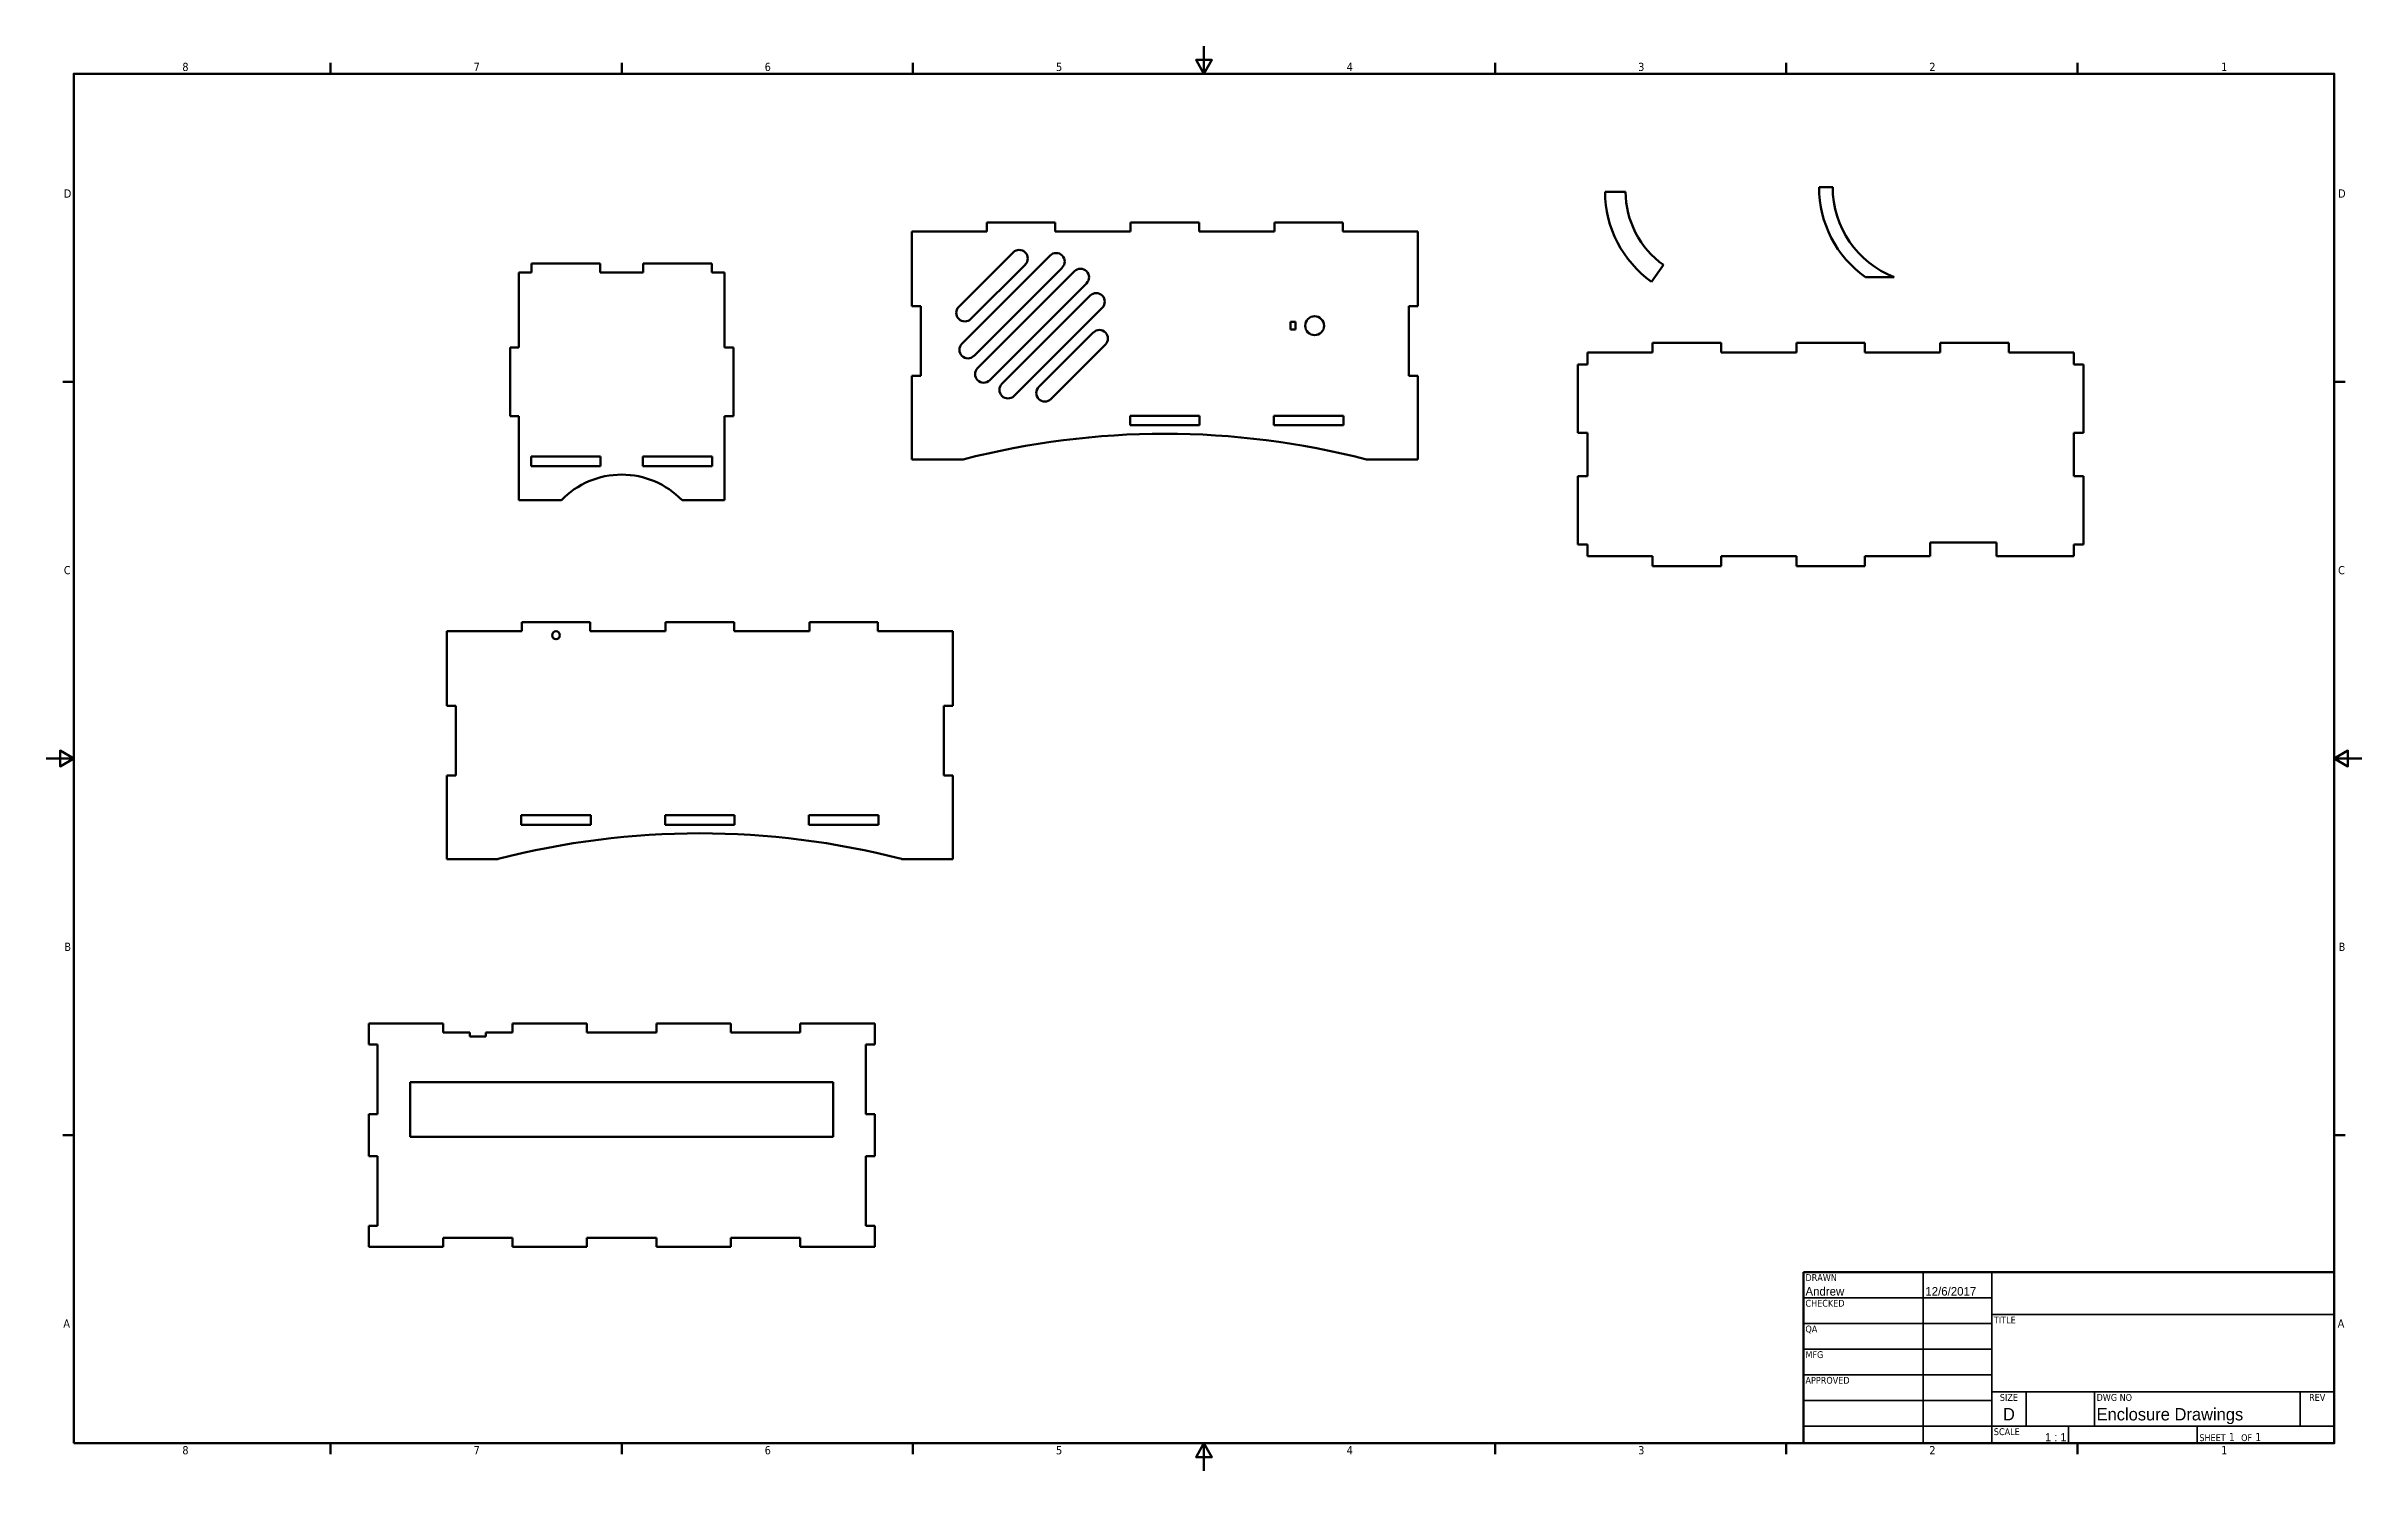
# Model space of a CAD drawing. Header units: inches. Extents: x 0.1 to 33.9, y 0.6 to 21.4.
import ezdxf
from ezdxf.enums import TextEntityAlignment as Align

# ---------------------------------------------------------------- set-up
doc = ezdxf.new("R2018")
doc.units = ezdxf.units.IN
doc.header["$MEASUREMENT"] = 0
for name, color, linetype, lineweight in [('Border (ANSI)', 7, 'Continuous', 70), ('Title (ANSI)', 7, 'Continuous', 50), ('Visible (ANSI)', 7, 'Continuous', 50)]:
    doc.layers.add(name, color=color, linetype=linetype, lineweight=lineweight)
doc.styles.add('Note Text (ANSI)', font='tahoma.ttf')
doc.styles.add('Text Style30', font='tahoma.ttf')
doc.styles.add('Text Style38', font='tahoma.ttf')
doc.styles.add('Text Style39', font='tahoma.ttf')

# ---------------------------------------------------------------- blocks, each defined once
blk = doc.blocks.new('Borders Default Border')
at = {"layer": 'Border (ANSI)'}
for p, q in [((4.25, 21), (4.25, 21.16)), ((8.5, 21), (8.5, 21.16)), ((12.75, 21), (12.75, 21.16)), ((21.25, 21), (21.25, 21.16)), ((25.5, 21), (25.5, 21.16)), ((29.75, 21), (29.75, 21.16)), ((0.5, 16.5), (0.34, 16.5)), ((33.5, 16.5), (33.66, 16.5)), ((0.5, 5.5), (0.34, 5.5)), ((33.5, 5.5), (33.66, 5.5)), ((4.25, 1), (4.25, 0.84)), ((8.5, 1), (8.5, 0.84)), ((12.75, 1), (12.75, 0.84)), ((21.25, 1), (21.25, 0.84)), ((25.5, 1), (25.5, 0.84)), ((29.75, 1), (29.75, 0.84))]:
    blk.add_line(p, q, dxfattribs=at)
at = {"layer": 'Border (ANSI)', "flags": 128}
for points in [[(17, 21.4), (17, 21), (16.885, 21.2), (17.115, 21.2), (17, 21)], [(0.5, 1), (0.5, 21), (33.5, 21), (33.5, 1), (0.5, 1)], [(0.1, 11), (0.5, 11), (0.3, 11.115), (0.3, 10.885), (0.5, 11)], [(33.9, 11), (33.5, 11), (33.7, 11.115), (33.7, 10.885), (33.5, 11)], [(17, 0.6), (17, 1), (16.885, 0.8), (17.115, 0.8), (17, 1)]]:
    blk.add_lwpolyline(points, dxfattribs=at)
at = {"layer": 'Border (ANSI)', "char_height": 0.12, "attachment_point": 7, "style": 'Note Text (ANSI)'}
for s, insert in [('8', (2.086, 21.037)), ('7', (6.338, 21.04)), ('6', (10.587, 21.037)), ('5', (14.84, 21.037)), ('4', (19.083, 21.04)), ('3', (23.338, 21.037)), ('2', (27.589, 21.04)), ('1', (31.848, 21.04)), ('D', (0.356, 19.19)), ('D', (33.556, 19.19)), ('C', (0.356, 13.688)), ('C', (33.556, 13.688)), ('B', (0.363, 8.19)), ('B', (33.563, 8.19)), ('A', (0.349, 2.69)), ('A', (33.549, 2.69)), ('8', (2.086, 0.837)), ('7', (6.338, 0.84)), ('6', (10.587, 0.837)), ('5', (14.84, 0.837)), ('4', (19.083, 0.84)), ('3', (23.338, 0.837)), ('2', (27.589, 0.84)), ('1', (31.848, 0.84))]:
    blk.add_mtext(s, dxfattribs=dict(at, insert=insert))
blk = doc.blocks.new('Title Blocks ANSI - Large')
at = {"layer": 'Title (ANSI)'}
for p, q in [((5, 7.45), (5, 4.95)), ((12.75, 7.45), (5, 7.45)), ((12.75, 4.95), (12.75, 7.45)), ((5, 4.95), (12.75, 4.95))]:
    blk.add_line(p, q, dxfattribs=at)
at = {"layer": 'Title (ANSI)', "lineweight": 35}
for p, q in [((6.75, 4.95), (6.75, 7.45)), ((7.75, 4.95), (7.75, 7.45)), ((5, 7.075), (7.75, 7.075)), ((7.75, 6.83), (12.75, 6.83)), ((5, 6.7), (7.75, 6.7)), ((5, 6.325), (7.75, 6.325)), ((5, 5.95), (7.75, 5.95)), ((5, 5.575), (7.75, 5.575)), ((12.75, 5.7), (7.75, 5.7)), ((8.25, 5.2), (8.25, 5.7)), ((9.25, 5.2), (9.25, 5.7)), ((12.25, 5.2), (12.25, 5.7)), ((7.75, 5.2), (5, 5.2)), ((12.75, 5.2), (7.75, 5.2)), ((8.87, 5.2), (8.87, 4.95)), ((10.75, 5.2), (10.75, 4.95))]:
    blk.add_line(p, q, dxfattribs=at)
at = {"layer": 'Title (ANSI)', "style": 'Text Style38'}
for s, p in [('DRAWN', (5.03, 7.42)), ('CHECKED', (5.03, 7.045)), ('TITLE', (7.78, 6.8)), ('QA', (5.03, 6.67)), ('MFG', (5.03, 6.295)), ('APPROVED', (5.03, 5.92)), ('DWG NO', (9.28, 5.67)), ('SCALE', (7.78, 5.17))]:
    blk.add_text(s, height=0.1, dxfattribs=at).set_placement(p, align=Align.TOP_LEFT)
for s, p in [('SIZE', (8, 5.67)), ('REV', (12.5, 5.67))]:
    blk.add_text(s, height=0.1, dxfattribs=at).set_placement(p, align=Align.TOP_CENTER)
at = {"layer": 'Title (ANSI)', "insert": (10.78, 4.98), "char_height": 0.12, "attachment_point": 7, "style": 'Note Text (ANSI)'}
blk.add_mtext('\\fTahoma|b0|i0;\\H0.1000;SHEET\\fTahoma|b0|i0;\\H0.1200; 1  \\fTahoma|b0|i0;\\H0.1000;OF\\fTahoma|b0|i0;\\H0.1200; 1 ', dxfattribs=at)
at = {"layer": 'Title (ANSI)'}
for tag, height, style, p in [('AUTHOR', 0.125, 'Text Style39', (5.03, 7.105)), ('CREATION_DATE', 0.125, 'Text Style39', (6.78, 7.105)), ('CHECKED_BY', 0.125, 'Text Style39', (5.03, 6.73)), ('CHECKED_DATE', 0.125, 'Text Style39', (6.78, 6.73)), ('MFG_APPROVED_BY', 0.125, 'Text Style39', (5.03, 5.98)), ('MFG_APPROVED_DATE', 0.125, 'Text Style39', (6.78, 5.98)), ('ENG_APPROVED_BY', 0.125, 'Text Style39', (5.03, 5.605)), ('ENG_APPROVAL_DATE', 0.125, 'Text Style39', (6.78, 5.605)), ('PART_NUMBER', 0.18, 'Text Style30', (9.28, 5.23))]:
    blk.add_attdef(tag, text='', height=height, dxfattribs=dict(at, style=style)).set_placement(p, align=Align.BOTTOM_LEFT)
for tag, height, style, p in [('COMPANY', 0.125, 'Text Style39', (10.25, 7.14)), ('Sheet_Size', 0.18, 'Text Style30', (8, 5.375)), ('REVISION_NUMBER', 0.125, 'Text Style39', (12.5, 5.375))]:
    blk.add_attdef(tag, text='', height=height, dxfattribs=dict(at, style=style)).set_placement(p, align=Align.MIDDLE_CENTER)
at = {"layer": 'Title (ANSI)', "style": 'Text Style30'}
blk.add_attdef('TITLE', text='', height=0.18, dxfattribs=at).set_placement((7.78, 6.223), align=Align.MIDDLE_LEFT)
at = {"layer": 'Title (ANSI)', "style": 'Note Text (ANSI)'}
blk.add_attdef('Initial_View_Scale', text='', height=0.12, dxfattribs=at).set_placement((8.84, 4.98), align=Align.BOTTOM_RIGHT)

msp = doc.modelspace()

# ---------------------------------------------------------------- linework, layer by layer
at = {"layer": 'Visible (ANSI)'}
for p, q in [((23.155, 19.276), (22.855, 19.276)), ((26.178, 19.342), (25.978, 19.342)), ((13.828, 18.695), (12.735, 18.695)), ((12.735, 18.695), (12.735, 17.603)), ((13.828, 18.825), (13.828, 18.695)), ((14.828, 18.825), (13.828, 18.825)), ((14.828, 18.695), (14.828, 18.825)), ((15.928, 18.695), (14.828, 18.695)), ((15.928, 18.825), (15.928, 18.695)), ((16.928, 18.825), (15.928, 18.825)), ((16.928, 18.695), (16.928, 18.825)), ((18.028, 18.695), (16.928, 18.695)), ((18.028, 18.825), (18.028, 18.695)), ((19.028, 18.825), (18.028, 18.825)), ((19.028, 18.695), (19.028, 18.825)), ((20.12, 18.695), (19.028, 18.695)), ((20.12, 17.603), (20.12, 18.695)), ((13.42, 17.595), (14.215, 18.39)), ((13.466, 17.057), (14.753, 18.344)), ((7, 18.099), (7, 17)), ((7.185, 18.099), (7, 18.099)), ((7.185, 18.229), (7.185, 18.099)), ((8.185, 18.229), (7.185, 18.229)), ((8.185, 18.099), (8.185, 18.229)), ((8.815, 18.099), (8.185, 18.099)), ((8.815, 18.229), (8.815, 18.099)), ((9.815, 18.229), (8.815, 18.229)), ((9.815, 18.099), (9.815, 18.229)), ((10, 18.099), (9.815, 18.099)), ((10, 17), (10, 18.099)), ((14.392, 18.214), (13.596, 17.418)), ((14.93, 18.167), (13.643, 16.88)), ((13.695, 16.701), (15.109, 18.115)), ((15.286, 17.938), (13.872, 16.524)), ((23.534, 17.962), (23.708, 18.207)), ((26.657, 18.028), (27.075, 18.028)), ((12.735, 17.603), (12.865, 17.603)), ((12.865, 17.603), (12.865, 16.589)), ((14.05, 16.472), (15.338, 17.76)), ((15.515, 17.583), (14.227, 16.295)), ((19.99, 16.589), (19.99, 17.603)), ((19.99, 17.603), (20.12, 17.603)), ((18.263, 17.375), (18.338, 17.375)), ((18.263, 17.265), (18.263, 17.375)), ((18.338, 17.265), (18.263, 17.265)), ((18.338, 17.375), (18.338, 17.265)), ((7, 17), (6.87, 17)), ((6.87, 17), (6.87, 16)), ((10.13, 17), (10, 17)), ((10.13, 16), (10.13, 17)), ((14.589, 16.426), (15.384, 17.221)), ((15.561, 17.044), (14.766, 16.249)), ((23.548, 16.927), (22.599, 16.927)), ((22.599, 16.927), (22.599, 16.755)), ((24.548, 17.07), (23.548, 17.07)), ((23.548, 17.07), (23.548, 16.927)), ((24.548, 16.927), (24.548, 17.07)), ((25.648, 16.927), (24.548, 16.927)), ((26.648, 17.07), (25.648, 17.07)), ((25.648, 17.07), (25.648, 16.927)), ((26.648, 16.927), (26.648, 17.07)), ((27.747, 16.927), (26.648, 16.927)), ((28.747, 17.07), (27.747, 17.07)), ((27.747, 17.07), (27.747, 16.927)), ((28.747, 16.927), (28.747, 17.07)), ((29.696, 16.927), (28.747, 16.927)), ((29.696, 16.755), (29.696, 16.927)), ((12.865, 16.589), (12.735, 16.589)), ((12.735, 16.589), (12.735, 15.367)), ((20.12, 16.589), (19.99, 16.589)), ((20.12, 15.367), (20.12, 16.589)), ((22.599, 16.755), (22.455, 16.755)), ((22.455, 16.755), (22.455, 15.755)), ((29.696, 16.755), (29.84, 16.755)), ((29.84, 16.755), (29.84, 15.755)), ((6.87, 16), (7, 16)), ((7, 16), (7, 14.771)), ((10, 14.771), (10, 16)), ((10, 16), (10.13, 16)), ((15.921, 16.006), (16.935, 16.006)), ((15.921, 15.867), (15.921, 16.006)), ((16.935, 16.006), (16.935, 15.867)), ((18.021, 16.006), (19.034, 16.006)), ((18.021, 15.867), (18.021, 16.006)), ((19.034, 16.006), (19.034, 15.867)), ((16.935, 15.867), (15.921, 15.867)), ((19.034, 15.867), (18.021, 15.867)), ((22.455, 15.755), (22.599, 15.755)), ((22.599, 15.755), (22.599, 15.125)), ((29.696, 15.125), (29.696, 15.755)), ((29.84, 15.755), (29.696, 15.755)), ((7.178, 15.271), (7.178, 15.41)), ((7.178, 15.41), (8.192, 15.41)), ((8.192, 15.271), (7.178, 15.271)), ((8.192, 15.41), (8.192, 15.271)), ((8.808, 15.271), (8.808, 15.41)), ((8.808, 15.41), (9.822, 15.41)), ((9.822, 15.271), (8.808, 15.271)), ((9.822, 15.41), (9.822, 15.271)), ((12.735, 15.367), (13.485, 15.367)), ((19.37, 15.367), (20.12, 15.367)), ((22.599, 15.125), (22.455, 15.125)), ((22.455, 15.125), (22.455, 14.125)), ((29.696, 15.125), (29.84, 15.125)), ((29.84, 15.125), (29.84, 14.125)), ((7, 14.771), (7.62, 14.771)), ((9.38, 14.771), (10, 14.771)), ((22.455, 14.125), (22.599, 14.125)), ((22.599, 14.125), (22.599, 13.954)), ((22.599, 13.954), (23.548, 13.954)), ((23.548, 13.81), (23.548, 13.954)), ((24.548, 13.954), (25.648, 13.954)), ((24.548, 13.954), (24.548, 13.81)), ((25.648, 13.81), (25.648, 13.954)), ((26.648, 13.954), (27.601, 13.954)), ((26.648, 13.954), (26.648, 13.81)), ((27.601, 13.954), (27.601, 14.154)), ((27.601, 14.154), (28.569, 14.154)), ((28.569, 14.154), (28.569, 13.954)), ((28.569, 13.954), (29.696, 13.954)), ((29.696, 13.954), (29.696, 14.125)), ((29.84, 14.125), (29.696, 14.125)), ((24.548, 13.81), (23.548, 13.81)), ((26.648, 13.81), (25.648, 13.81)), ((7.041, 12.86), (5.948, 12.86)), ((5.948, 12.86), (5.948, 11.768)), ((7.041, 12.99), (7.041, 12.86)), ((8.041, 12.99), (7.041, 12.99)), ((8.041, 12.86), (8.041, 12.99)), ((9.14, 12.86), (8.041, 12.86)), ((9.14, 12.99), (9.14, 12.86)), ((10.14, 12.99), (9.14, 12.99)), ((10.14, 12.86), (10.14, 12.99)), ((11.24, 12.86), (10.14, 12.86)), ((11.24, 12.99), (11.24, 12.86)), ((12.24, 12.99), (11.24, 12.99)), ((12.24, 12.86), (12.24, 12.99)), ((13.333, 12.86), (12.24, 12.86)), ((13.333, 11.768), (13.333, 12.86)), ((5.948, 11.768), (6.078, 11.768)), ((6.078, 11.768), (6.078, 10.754)), ((13.203, 10.754), (13.203, 11.768)), ((13.203, 11.768), (13.333, 11.768)), ((6.078, 10.754), (5.948, 10.754)), ((5.948, 10.754), (5.948, 9.532)), ((13.333, 10.754), (13.203, 10.754)), ((13.333, 9.532), (13.333, 10.754)), ((7.034, 10.171), (8.047, 10.171)), ((7.034, 10.032), (7.034, 10.171)), ((8.047, 10.171), (8.047, 10.032)), ((9.133, 10.171), (10.147, 10.171)), ((9.133, 10.032), (9.133, 10.171)), ((10.147, 10.171), (10.147, 10.032)), ((11.233, 10.171), (12.247, 10.171)), ((11.233, 10.032), (11.233, 10.171)), ((12.247, 10.171), (12.247, 10.032)), ((8.047, 10.032), (7.034, 10.032)), ((10.147, 10.032), (9.133, 10.032)), ((12.247, 10.032), (11.233, 10.032)), ((5.948, 9.532), (6.698, 9.532)), ((12.583, 9.532), (13.333, 9.532)), ((4.807, 7.13), (4.807, 6.822)), ((5.893, 7.13), (4.807, 7.13)), ((5.893, 7), (5.893, 7.13)), ((6.907, 7.13), (6.907, 7)), ((7.993, 7.13), (6.907, 7.13)), ((7.993, 7), (7.993, 7.13)), ((9.007, 7.13), (9.007, 7)), ((10.093, 7.13), (9.007, 7.13)), ((10.093, 7), (10.093, 7.13)), ((11.107, 7.13), (11.107, 7)), ((12.193, 7.13), (11.107, 7.13)), ((12.193, 6.822), (12.193, 7.13)), ((4.807, 6.822), (4.937, 6.822)), ((4.937, 6.822), (4.937, 5.808)), ((6.283, 7), (5.893, 7)), ((6.283, 6.939), (6.283, 7)), ((6.518, 6.939), (6.283, 6.939)), ((6.518, 7), (6.518, 6.939)), ((6.907, 7), (6.518, 7)), ((9.007, 7), (7.993, 7)), ((11.107, 7), (10.093, 7)), ((12.062, 5.808), (12.062, 6.822)), ((12.062, 6.822), (12.193, 6.822)), ((5.412, 5.475), (5.412, 6.275)), ((5.412, 6.275), (11.588, 6.275)), ((11.588, 6.275), (11.588, 5.475)), ((4.807, 5.808), (4.807, 5.192)), ((4.937, 5.808), (4.807, 5.808)), ((12.193, 5.808), (12.062, 5.808)), ((12.193, 5.192), (12.193, 5.808)), ((11.588, 5.475), (5.412, 5.475)), ((4.807, 5.192), (4.937, 5.192)), ((4.937, 5.192), (4.937, 4.178)), ((12.062, 4.178), (12.062, 5.192)), ((12.062, 5.192), (12.193, 5.192)), ((4.807, 4.178), (4.807, 3.87)), ((4.937, 4.178), (4.807, 4.178)), ((12.193, 4.178), (12.062, 4.178)), ((12.193, 3.87), (12.193, 4.178)), ((4.807, 3.87), (5.893, 3.87)), ((5.893, 3.87), (5.893, 4)), ((5.893, 4), (6.907, 4)), ((6.907, 4), (6.907, 3.87)), ((6.907, 3.87), (7.993, 3.87)), ((7.993, 3.87), (7.993, 4)), ((7.993, 4), (9.007, 4)), ((9.007, 4), (9.007, 3.87)), ((9.007, 3.87), (10.093, 3.87)), ((10.093, 3.87), (10.093, 4)), ((10.093, 4), (11.107, 4)), ((11.107, 4), (11.107, 3.87)), ((11.107, 3.87), (12.193, 3.87))]:
    msp.add_line(p, q, dxfattribs=at)
for centre, radius in [((18.615, 17.32), 0.138), ((7.541, 12.8), 0.0575)]:
    msp.add_circle(centre, radius, dxfattribs=at)
for centre, radius, start, end in [((24.465, 19.276), 1.61, 180, 234.6754), ((24.465, 19.276), 1.31, 180, 234.6754), ((27.588, 19.342), 1.61, 180, 234.6754), ((27.588, 19.342), 1.41, 180, 248.6885), ((14.303, 18.302), 0.125, 315, 135), ((14.842, 18.256), 0.125, 315, 135), ((15.197, 18.027), 0.125, 315, 135), ((13.508, 17.507), 0.125, 135, 315), ((15.427, 17.671), 0.125, 315, 135), ((15.473, 17.133), 0.125, 315, 135), ((13.554, 16.968), 0.125, 135, 315), ((13.783, 16.613), 0.125, 135, 315), ((14.139, 16.383), 0.125, 135, 315), ((14.677, 16.337), 0.125, 135, 315), ((16.428, 4.01), 11.732, 75.4744, 104.5256), ((8.5, 13.926), 1.22, 43.8388, 136.1612), ((9.64, -1.824), 11.732, 75.4744, 104.5256)]:
    msp.add_arc(centre, radius, start, end, dxfattribs=at)

# ---------------------------------------------------------------- block references
msp.add_blockref('Borders Default Border', (0, 0))
ref = msp.add_blockref('Title Blocks ANSI - Large', (20.75, -3.95))
lines = msp.add_mtext('Andrew', dxfattribs={"layer": 'Title (ANSI)', "insert": (25.78, 3.155), "char_height": 0.125, "attachment_point": 7, "style": 'Text Style39'})
ref.add_attrib('AUTHOR', '', (25.78, 3.155)).embed_mtext(lines)
lines = msp.add_mtext('12/6/2017', dxfattribs={"layer": 'Title (ANSI)', "insert": (27.53, 3.155), "char_height": 0.125, "attachment_point": 7, "style": 'Text Style39'})
ref.add_attrib('CREATION_DATE', '', (27.53, 3.155)).embed_mtext(lines)
lines = msp.add_mtext('Enclosure Drawings', dxfattribs={"layer": 'Title (ANSI)', "insert": (30.03, 1.28), "char_height": 0.18, "attachment_point": 7, "style": 'Text Style30'})
ref.add_attrib('PART_NUMBER', '', (30.03, 1.28)).embed_mtext(lines)
lines = msp.add_mtext('D', dxfattribs={"layer": 'Title (ANSI)', "insert": (28.75, 1.425), "char_height": 0.18, "width": 0.5, "attachment_point": 5, "style": 'Text Style30'})
ref.add_attrib('Sheet_Size', '', (28.75, 1.425)).embed_mtext(lines)
lines = msp.add_mtext('1 : 1', dxfattribs={"layer": 'Title (ANSI)', "insert": (29.59, 1.03), "char_height": 0.12, "attachment_point": 9, "style": 'Note Text (ANSI)'})
ref.add_attrib('Initial_View_Scale', '', (29.59, 1.03)).embed_mtext(lines)

doc.saveas('drawing.dxf')
